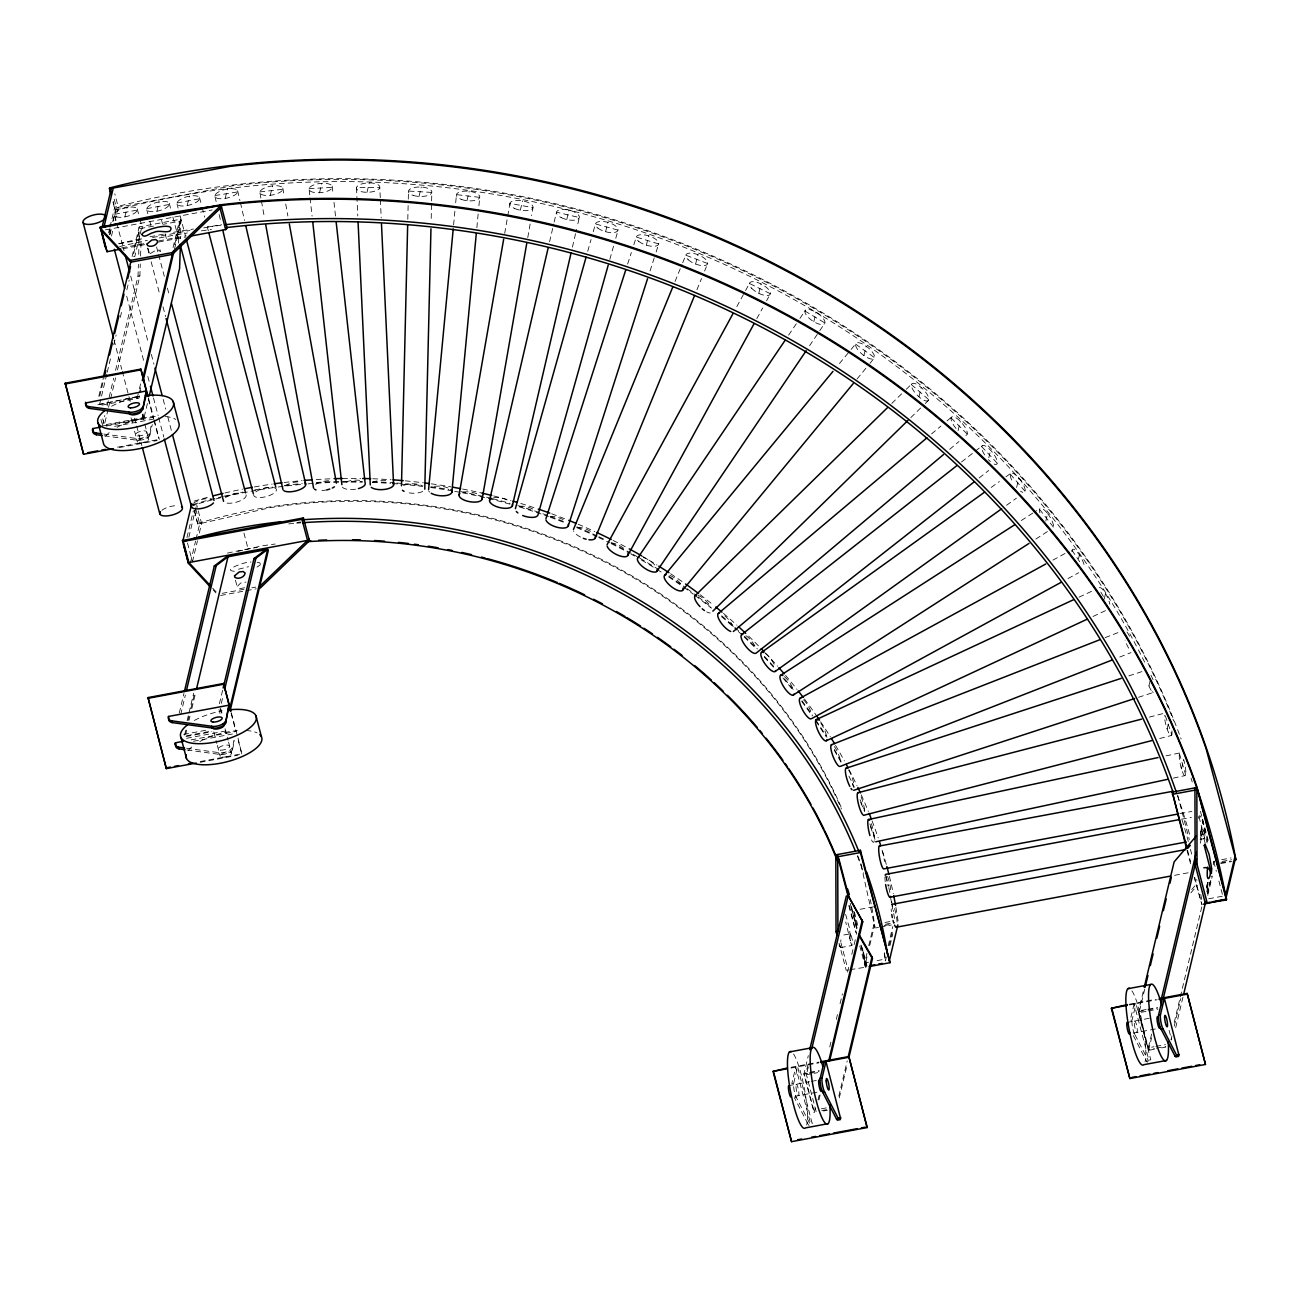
<?xml version="1.0" encoding="UTF-8"?>
<svg xmlns="http://www.w3.org/2000/svg" width="1301" height="1301" viewBox="0 0 1301 1301"><rect width="100%" height="100%" fill="white"/><g stroke="black" fill="none" stroke-linecap="round" stroke-linejoin="round"><path stroke-width="0.75" stroke-dasharray="5 3.75" d="M407.798 219.316L408.238 201.151M408.286 199.134L408.465 191.052L431.818 192.418L431.151 220.682M244.572 587.759L239.286 588.751L237.319 586.393L240.636 583.059L245.938 582.067M115.561 370.346L138.004 276.202L138.41 264.314M138.735 254.427L139.158 226.943L180.741 219.186L180.595 238.75M117.464 369.988L139.89 275.845L140.297 263.973M140.557 256.053L141.175 238.246M178.562 243.059L179.31 221.3L172.61 249.467M260.444 564.292L259.761 562.829L257.224 562.26M453.594 224.927L454.927 210.795M455.692 202.712L456.456 194.63L479.727 197.378L478.768 207.477M476.865 227.675L478.573 209.494M504.707 233.334L509.927 203.379L532.987 207.656L531.589 215.641M527.767 237.595L530.19 223.626M549.575 241.791L553.706 224.032M554.161 222.048L556.454 212.193L579.303 217.511L577.01 227.382M572.424 247.109L576.554 229.35M108.585 232.928L109.495 229.09M109.951 227.171L114.716 207.201A854.529 778.811 13.4 0 1 1176.885 727.731M109.577 234.814L110.927 229.106M112.748 221.495L115.464 210.079L113.187 201.427M110.032 234.489L111.398 228.732M113.22 221.056L116.423 207.623L113.886 198.012M111.479 236.05L113.301 228.374M115.138 220.715L118.326 207.282L114.781 193.8M124.88 216.893L127.108 207.493M98.811 396.317L103.039 378.591M132.117 256.492L139.158 226.943M99.738 396.138L103.934 378.493M106.763 374.216L99.283 405.603L138.979 398.187L140.85 390.349M107.235 372.249L110.975 356.555M113.772 344.798L116.114 334.975M120.31 317.33L121.709 311.443M126.847 289.863L129.189 280.057M139.727 235.871L134.8 256.525L132.913 256.882L139.614 228.7L155.437 225.756M140.166 233.985L141.516 228.358M102.486 425.264L104.812 415.458M107.154 405.652L113.691 378.184M108.113 409.23L104.373 424.923L102.34 417.182M108.585 407.262L115.594 377.843M156.917 211.25L159.161 201.866M137.093 398.545L138.963 390.707M139.418 388.739L140.833 382.852M138.508 396.431L96.746 404.969L138.508 396.431L138.979 398.187M139.451 392.495L141.337 384.624M174.643 244.799L180.741 219.186M174.497 249.125L181.197 220.942L163.389 224.276M187.181 205.558L189.426 196.175M142.183 417.865L143.11 413.946M102.291 426.045L143.874 418.288L148.737 397.895M104.291 435.819L136.263 440.128A7.822 2.895 -14.8 0 0 144.33 439.266A7.822 2.895 -14.8 0 0 149.696 435.51L150.965 426.435M149.696 435.51L152.298 424.549M225.219 198.419L227.447 189.019M186.954 537.573L193.345 510.724M188.856 537.232L196.63 504.609L192.824 505.308A527.377 480.654 13.4 0 1 223.398 497.112M270.283 195.296L272.527 185.897M194.499 510.187L197.785 524.173L201.59 523.474L196.63 504.609M190.548 562.195L195.573 541.086M196.028 539.167L199.687 523.831L195.215 506.837M192.45 561.837L197.476 540.744M199.313 533.068L201.59 523.474L199.671 523.75M179.262 713.078L183.929 693.466M180.676 714.688L185.36 695.076M187.149 720.64L188.547 714.753M189.019 712.785L193.686 693.173M185.75 730.219L184.157 736.903L211.884 731.731M188.092 720.364L189.035 716.428M190.905 708.557L194.662 692.799M185.767 734.008L186.71 730.089M189.035 720.282L189.979 716.363M191.849 708.508L195.589 692.815M319.558 192.711L321.802 183.327M219.414 703.727L222.699 689.985M221.316 703.369L223.187 695.515M187.051 750.026L219.007 754.336A7.822 2.895 -14.8 0 0 227.09 753.474A7.822 2.895 -14.8 0 0 232.44 749.718L233.725 740.643M232.44 749.718L234.619 740.578M367.012 192.288L369.256 182.904M238.018 738.122L241.937 754.515L237.823 738.903M419.02 196.435L421.264 187.035M466.978 200.696L469.206 191.312M520.335 210.209L522.563 200.826M566.764 219.544L568.992 210.16M605.615 231.724L607.86 222.341M646.386 245.206L648.614 235.823M695.628 264.07L697.856 254.671M758.792 293.31L761.036 283.927M813.824 321.705L816.069 312.321M863.945 355.58L866.19 346.18M918.978 396.854L921.206 387.47M796.342 1097.459L794.439 1097.816L808.214 1124.471L810.1 1124.113L796.342 1097.459A7.822 1.415 79.4 0 1 794.163 1090.482A7.822 1.415 79.4 0 1 793.708 1083.261L797.627 1066.82L812.231 1123.804M815.207 1108.029L814.068 1112.762L803.904 1074.122L808.311 1055.615M958.073 430.696L960.301 421.313M805.97 1072.983L804.083 1073.341L814.263 1111.965L816.15 1111.623L805.97 1072.983L808.311 1063.177M808.311 1066.885L806.441 1074.74L812.117 1073.683M829.745 1046.98L831.144 1041.076M836.315 1019.415L837.714 1013.495M840.072 1003.656L842.414 993.801M847.569 972.14L848.984 966.236M851.797 954.414L853.667 946.543M854.139 944.575L855.554 938.672M818.02 1100.061L819.435 1094.174M818.963 1099.849L820.362 1093.962M866.97 953.34L864.677 962.935L865.425 967.261L867.312 966.919L862.221 947.535M868.792 945.664L873.833 924.556L874.76 928.101L878.451 927.418M866.986 957.032L865.149 964.708L864.758 962.919L868.499 962.22M869.718 945.518L874.37 926.312M988.809 457.757L990.598 450.244M838.82 1096.174L847.227 1060.868M839.275 1097.93L847.227 1064.592M888.176 945.713L892.762 926.54M886.371 957.081L885.444 960.919L884.989 959.146L875.833 960.854M889.103 945.567L892.762 930.215M890.03 945.42L892.779 933.907M1016.618 487.485L1018.862 478.101M1045.809 521.067L1047.598 513.553A11.725 3.627 57.2 0 0 1039.906 512.887M1078.513 558.666L1079.407 554.909M1104.207 599.176L1105.541 593.549M1148.929 685.936L1150.718 678.423M1167.111 728.967L1169.355 719.567M1181.438 768.94L1183.666 759.54A11.725 2.244 77.9 0 1 1185.406 775.363A11.725 2.244 77.9 0 1 1180.446 765.069A11.725 2.244 77.9 0 1 1180.43 752.824M1134.114 1003.965L1130.195 1020.391L1132.081 1020.033L1136.001 1003.608L1134.114 1003.965L1148.913 1060.169L1150.8 1059.811L1136.001 1003.608M1154.28 1049.289L1148.62 1050.346L1138.44 1011.706L1143.774 989.345M1144.701 989.15L1139.091 1012.682L1146.653 1011.284M1151.613 1034.084L1148.344 1047.809L1154.003 1046.752M1148.62 1050.346L1151.613 1037.808M1200.612 831.957L1202.856 822.574M1200.303 835.437L1201.652 829.81L1203.539 829.453L1207.1 842.983M1200.319 839.08L1202.108 831.567M1200.254 843.243L1203.539 829.453M1174.266 1022.358L1179.877 998.826M1180.349 996.859L1201.848 906.634M1206.434 887.347L1207.783 881.72M1206.694 887.249L1208.06 881.541M1170.998 1039.808L1171.925 1035.889M1174.266 1026.082L1180.804 998.615M1206.905 889.103L1208.694 881.59M1206.791 891.787L1209.084 882.192M1213.199 864.921L1214.109 861.083L1214.581 862.856M1207.263 893.559L1210.011 882.045M1175.714 1027.611L1183.211 996.111M1207.604 893.689L1211.833 875.963M1207.735 895.332L1212.304 876.142M587.743 251.239L591.044 239.547M593.24 231.741L595.435 223.935L618.056 230.131L615.308 239.888M609.827 259.387L614.755 241.84M627.619 264.087L631.343 252.508M633.815 244.799L636.287 237.075L658.713 243.954L655.623 253.597M650.045 270.966L654.988 255.533M675.024 281.504L681.952 264.607M682.716 262.721L685.79 255.207L707.695 263.518L704.605 271.031M696.913 289.814L701.532 278.544M736.838 306.581L744.595 292.367M745.554 290.578L749.425 283.472L770.387 293.75L766.517 300.856M756.824 318.631L762.646 307.963M788.617 335.138L798.798 320.079M799.936 318.403L805.595 310.045M809.58 345.724L818.638 332.34M819.776 330.665L824.297 323.982A11.725 4.57 34.1 0 0 813.45 310.939A11.725 4.57 34.1 0 0 807.108 316.127A11.725 4.57 34.1 0 0 824.297 323.982M150.298 253.581L155.99 250.199L158.527 250.134L160.511 251.678L159.129 246.409M260.151 564.927L257.045 567.073M839.454 363.532L849.813 351.01M851.098 349.432L856.269 343.171M857.05 378.965L868.694 364.865M869.979 363.304L873.865 358.588A11.725 4.407 39.5 0 0 863.718 344.602A11.725 4.407 39.5 0 0 857.619 349.449A11.725 4.407 39.5 0 0 873.865 358.588M1191.716 889.575L1196.953 883.477M1190.87 892.86L1197.408 885.233M891.787 403.44L904.797 390.723M906.244 389.308L912.017 383.665M910.83 417.605L923.824 404.887M925.271 403.489L928.166 400.659A11.725 4.179 45.6 0 0 918.929 385.665A11.725 4.179 45.6 0 0 913.188 390.154A11.725 4.179 45.6 0 0 928.166 400.659M850.399 933.711L849.797 939.989L851.862 945.518L852.594 940.769L850.756 933.809L840.95 935.468M838.999 945.014L840.511 947.632L840.869 939.826M931.581 433.916L940.851 426.11M947.047 420.906L951.682 417.003M949.697 449.333L958.967 441.527M961.537 461.969L982.255 445.706M979.198 477.922L988.76 470.425M991.167 487.436L999.379 481.549M1005.933 476.833L1010.861 473.288M1006.567 505.26L1016.406 498.185M1021.285 520.514L1036.637 510.626M1035.84 539.037L1047.793 531.345M1052.916 560.113L1068.95 551.348M1068.007 578.571L1078.692 572.733M1079.066 597.143L1091.929 591.142M1093.003 616.479L1105.883 610.478M238.49 569.236L248.589 566.699M1105.118 637.653L1118.34 632.481M1119.754 657.038L1131.073 652.598M1128.861 675.886L1142.327 671.479M1138.521 697.287L1153.922 692.262M234.391 571.269C220.601 570.293 247.613 560.796 250.963 562.113M1149.385 717.111L1163.094 713.55M1159.679 738.529L1171.42 735.488M237.79 551.364L243.71 550.014M245.678 549.559L261.452 545.965A506.756 461.855 13.4 0 1 275.145 544.029M1165.972 755.881L1179.861 752.905M1173.339 778.112L1185.244 775.575M114.651 214.307L137.337 210.079A11.725 4.342 -14.8 0 0 121.302 209.185A11.725 4.342 -14.8 0 0 119.35 217.316A11.725 4.342 -14.8 0 0 137.337 210.079M146.688 208.664L169.374 204.436A11.725 4.342 -14.8 0 0 153.339 203.541A11.725 4.342 -14.8 0 0 151.404 211.673A11.725 4.342 -14.8 0 0 169.374 204.436M176.969 202.989L199.638 198.744A11.725 4.342 -14.8 0 0 183.604 197.866A11.725 4.342 -14.8 0 0 181.668 205.997A11.725 4.342 -14.8 0 0 199.638 198.744M105.43 229.87L146.948 222.129M148.932 221.755L212.193 209.965M119.041 243.807L144.639 238.994M152.526 237.514L189.946 230.488M203.72 227.886L221.446 224.569M121.741 247.824L145.159 243.45M158.82 240.913L186.124 235.806M122.847 248.735L144.59 244.686M158.429 242.1L186.108 236.928M138.004 276.202L139.89 275.845M106.357 424.549L144.069 417.507L143.045 413.653M106.324 426.045L153.144 417.312M114.586 426.354L153.599 419.068M117.562 447.154L157.356 439.738M119.367 447.56L157.161 440.519M222.146 593.354L243.921 589.288M251.841 587.808L255.809 587.076M220.617 595.484L244.377 591.044M246.361 590.67L256.264 588.833M205.672 730.3L183.88 734.366L184.335 736.122L212.063 730.951M186.596 738.285L226.195 730.902M191.019 739.895L235.904 731.52M193.442 741.277L232.456 734.008M200.338 761.524L242.132 753.734M200.159 762.305L237.969 755.263M1179.974 813.645L1191.895 811.417M1181.471 819.207L1191.391 817.353M1200.156 839.405L1204.124 838.657M860.075 909.301L875.199 906.488M884.973 922.49L890.469 921.466M1221.639 859.685L1231.055 857.928M885.396 924.263L894.6 922.539M1222.111 861.457L1231.527 859.701M884.176 925.596L891.559 924.214M1220.891 862.791L1230.307 861.034M880.289 927.076L891.364 925.011M1220.696 863.571L1231.998 861.473M1174.559 875.329L1188.463 872.727M840.511 947.632L851.862 945.518M1208.743 898.763L1223.802 895.95M848.106 969.944L846.203 970.302L839.08 943.241M791.138 1067.275L818.996 1062.088M1129.463 1004.177L1155.337 999.347M790.959 1068.072L818.817 1062.868M1129.284 1004.957L1157.126 999.753M809.759 1072.268L819.207 1070.512M1146.181 1009.527L1138.635 1010.926L1148.799 1049.565L1154.475 1048.508M1148.084 1009.169L1157.532 1007.397M803.904 1074.122L807.677 1073.406M809.564 1073.065L819.028 1071.292M1138.44 1011.706L1146.002 1010.308M1147.889 1009.95L1157.337 1008.194M814.003 1073.325L817.776 1072.626M1148.539 1010.926L1157.988 1009.153M793.708 1083.261L791.821 1083.603L795.724 1067.178L810.523 1123.381L812.426 1123.023M1127.073 1022.423L1151.645 1017.837M788.682 1085.636L809.482 1081.765M811.369 1081.407L817.044 1080.35M1133.236 1033.108L1155.922 1028.88M794.862 1096.336L817.548 1092.092M1146.588 1061.258L1148.474 1060.9L1134.716 1034.246L1132.829 1034.604L1146.588 1061.258A15.645 2.813 79.4 0 0 1147.482 1062.185M821.354 1108.81L827.029 1107.753M1155.906 1046.394L1165.354 1044.638M821.825 1110.566L827.485 1109.509M1156.361 1048.151L1165.81 1046.394M823.533 1110.989L827.306 1110.29M1161.842 1047.89L1165.631 1047.175M214.925 195.54L237.741 191.898A11.725 4.391 -13.1 0 0 221.593 190.564A11.725 4.391 -13.1 0 0 219.658 198.695A11.725 4.391 -13.1 0 0 237.741 191.898M850.057 969.684L867.312 966.919M259.891 191.93L282.919 189.263A11.725 4.488 -10.3 0 0 266.607 187.198A11.725 4.488 -10.3 0 0 264.672 195.329A11.725 4.488 -10.3 0 0 282.919 189.263M309.069 188.661L332.292 187.377A11.725 4.586 -6.3 0 0 315.834 184.27A11.725 4.586 -6.3 0 0 313.899 192.402A11.725 4.586 -6.3 0 0 332.292 187.377M103.836 434.062L135.792 438.372A7.822 2.895 -14.8 0 0 143.874 437.51A7.822 2.895 -14.8 0 0 149.225 433.753M186.596 748.27L218.552 752.58A7.822 2.895 -14.8 0 0 226.634 751.718A7.822 2.895 -14.8 0 0 231.985 747.961M804.961 311.053L824.932 322.973M855.668 344.147L874.467 357.612M911.432 384.624L928.751 399.7M951.112 417.93L967.261 434.079M981.702 446.633L997.282 463.237M212.697 588.182L216.812 592.622M213.153 589.938L215.901 592.898M1010.324 474.215L1025.155 491.371M1039.532 509.341L1053.436 527.133M1072.024 550.307L1080.367 562.715M1100.857 592.118L1104.939 599.111M1196.578 879.541L1196.969 880.387M845.617 914.327L849.634 928.703L850.35 940.818L845.731 922.035M1165.289 715.794L1171.827 734.626M1179.454 753.767L1185.634 774.713M1202.579 819.142L1208.19 840.413M1213.784 861.685L1216.337 871.361M1218.891 881.037L1222.956 896.503M1198.953 816.719L1204.498 837.795A11.725 2.114 79.4 0 1 1199.929 829.079M1201.652 829.81L1205.198 843.276M1187.569 850.252L1190.626 861.88M1194.708 877.378L1201.864 904.504L1194.172 877.524M1187.032 850.447L1190.594 863.994M1169.111 1030.311L1171.664 1039.971M851.505 906.83L857.115 928.15M850.203 903.349L856.887 928.719M850.968 907.057L857.083 930.264M861.148 945.729L866.759 967.001M849.098 905.252L856.757 934.329M859.815 945.957L865.425 967.261A506.756 461.855 13.4 0 0 862.319 947.437M848.854 905.756L855.977 932.801M840.983 942.9L847.585 968.009M199.541 197.606L201.606 205.428M202.127 207.396L204.696 217.169M207.282 226.959L208.306 230.879M177.066 204.127L178.091 208.046M180.156 215.868L185.311 235.432M169.276 203.298L170.821 209.168M172.887 216.991L179.066 240.474M161.568 220.292L162.576 224.13M165.097 233.708L166.626 239.449M243.938 533.068L247.971 548.388M146.785 209.819L147.826 213.722M149.875 221.56L150.916 225.463M156.575 246.995L158.12 252.866M158.641 254.817L164.316 276.349M167.406 288.09L169.472 295.912M148.038 248.263L149.42 253.532M235.448 580.197L237.302 587.223M137.239 208.941L139.305 216.763M139.809 218.714L142.394 228.504M147.55 248.068L149.095 253.939M151.16 261.761L159.909 295.034M162.999 306.776L165.585 316.55M112.992 202.208L114.521 207.981L232.57 185.815A854.529 778.811 13.4 0 1 1173.762 721.03M194.304 510.968L197.785 524.173L270.608 507.585A506.756 461.855 13.4 0 1 836.51 798.033M114.748 215.446L116.293 221.316M116.814 223.284L124.034 250.67M130.718 276.105L148.249 342.635M151.339 354.376L153.908 364.166M163.194 399.391L165.764 409.164M167.829 416.987L171.943 432.648M109.186 229.708L110.211 233.627M126.701 296.238L143.712 360.816M147.826 376.461L149.371 382.331M153.502 397.992L158.137 415.604M158.657 417.556L163.812 437.12M187.49 542.989L192.418 561.69M148.558 398.382L153.697 417.897M154.201 419.849L159.34 439.364M231.334 712.753L237.498 736.171M148.363 399.163L153.502 418.678M154.022 420.63L158.641 438.193M231.155 713.533L235.774 731.097M220.877 709.224L221.902 713.078M142.866 414.466L143.874 418.288M220.194 708.069L221.707 713.826M142.281 414.531L144.297 422.191M144.801 424.11L148.672 438.795M225.04 728.739L228.065 740.236M228.569 742.139L231.432 753.003M218.991 709.582L220.015 713.436M114.016 339.935L121.741 369.289M122.245 371.24L130.49 402.546M134.621 418.206L136.166 424.077M136.686 426.029L141.842 445.592M131.043 417.784L132.556 423.541M134.572 431.2L137.434 442.064M213.803 731.991L216.828 743.489M217.332 745.408L220.194 756.255M135.792 438.372L136.263 440.128M218.552 752.58L219.007 754.336M100.958 419.475L101.966 423.329M1177.665 795.187L1189.293 839.6M237.644 190.743L239.937 200.647M240.409 202.631L244.539 220.454M215.023 196.695L216.389 202.631M219.153 214.519L220.991 222.438M861.132 865.116L874.939 927.32A506.756 461.855 13.4 0 0 870.32 899.56M853.7 911.416L857.131 927.255M860.986 945.079L865.62 966.48M282.805 188.092L284.269 196.061M285.716 204.029L287.879 215.999M259.989 193.101L261.078 199.086M261.436 201.07L264.331 217.023M332.194 186.173L333.089 194.256M333.983 202.338L335.544 216.47M309.166 189.865L309.849 195.914M310.061 197.931L312.077 216.112M380.266 197.703L379.794 187.588A11.725 4.667 -2.7 0 0 363.272 183.539A11.725 4.667 -2.7 0 0 361.336 191.67A11.725 4.667 -2.7 0 0 379.794 187.588L356.474 187.604L357.791 215.933M380.364 199.72L381.209 217.934M227.431 553.104A506.756 461.855 13.4 0 1 251.288 548.388M253.272 548.046A506.756 461.855 13.4 0 1 257.273 547.379M854.383 911.952A506.756 461.855 13.4 0 1 858.27 927.662M105.657 436.16A39.095 14.457 -14.8 0 1 110.325 431.688M117.106 427.313A39.095 14.457 -14.8 0 1 158.234 416.255M165.292 416.466A39.095 14.457 -14.8 0 1 175.814 419.475M111.561 406.237A39.095 14.457 -14.8 0 1 139.386 396.675M188.417 750.368A39.095 14.457 -14.8 0 1 191.702 747.002M199.866 741.521A39.095 14.457 -14.8 0 1 237.351 730.658M246.084 730.528A39.095 14.457 -14.8 0 1 257.061 732.853M194.321 720.445A39.095 14.457 -14.8 0 1 222.146 710.883M1134.716 1034.246A7.822 1.415 79.4 0 1 1132.537 1027.27A7.822 1.415 79.4 0 1 1132.081 1020.033M1131.919 990.809A39.095 7.058 79.4 0 1 1142.815 1025.692A39.095 7.058 79.4 0 1 1145.075 1061.844M793.545 1054.021A39.095 7.058 79.4 0 1 804.425 1088.904A39.095 7.058 79.4 0 1 806.701 1125.056M809.108 1125.414A15.645 2.813 79.4 0 1 808.214 1124.471M1071.943 551.835A11.725 3.399 61.4 0 1 1076.919 551.705A11.725 3.399 61.4 0 1 1084.27 565.317M803.53 699.808A11.725 3.399 61.4 0 1 811.678 714.233M1099.296 587.727A11.725 3.171 65 0 1 1104.793 592.329A11.725 3.171 65 0 1 1109.851 604.233M820.85 723.21A11.725 3.171 65 0 1 826.639 736.22M1128.683 648.158A11.725 2.927 68.6 0 1 1125.04 640.173M1126.975 632.042A11.725 2.927 68.6 0 1 1129.61 636.368M834.348 746.563A11.725 2.927 68.6 0 1 840.69 761.833M1011.706 480.053A11.725 3.789 54.3 0 1 1013.821 473.678A11.725 3.789 54.3 0 1 1024.456 487.127A11.725 3.789 54.3 0 1 1020.472 491.144M765.557 653.606A11.725 3.789 54.3 0 1 775.282 667.039M194.142 501.096A530.515 483.517 13.4 0 1 209.445 496.803M224.943 492.965A530.515 483.517 13.4 0 1 242.539 489.16M254.346 486.948A530.515 483.517 13.4 0 1 272.137 484.102M284.073 482.525A530.515 483.517 13.4 0 1 302.108 480.622M316.208 479.549A530.515 483.517 13.4 0 1 334.373 478.687M342.456 478.492A530.515 483.517 13.4 0 1 360.621 478.459M372.785 478.768A530.515 483.517 13.4 0 1 391.048 479.695M405.245 480.833A530.515 483.517 13.4 0 1 423.41 482.801M431.298 483.826A530.515 483.517 13.4 0 1 450.878 486.867M462.619 489.03A530.515 483.517 13.4 0 1 482.053 493.144M493.632 495.925A530.515 483.517 13.4 0 1 511.033 500.592M520.79 503.471A530.515 483.517 13.4 0 1 536.305 508.415M551.689 513.797A530.515 483.517 13.4 0 1 566.878 519.603M578.132 524.222A530.515 483.517 13.4 0 1 594.801 531.589M613.08 540.403A530.515 483.517 13.4 0 1 627.44 547.9M641.556 555.787A530.515 483.517 13.4 0 1 657.086 565.089M670.649 573.774A530.515 483.517 13.4 0 1 683.952 582.848M700.149 594.703A530.515 483.517 13.4 0 1 712.737 604.542M723.486 613.421A530.515 483.517 13.4 0 1 736.984 625.244M748.612 636.124A530.515 483.517 13.4 0 1 759.882 647.28M765.378 652.956A530.515 483.517 13.4 0 1 777.575 666.226M785.528 675.382A530.515 483.517 13.4 0 1 797.041 689.432M804.425 698.995A530.515 483.517 13.4 0 1 817.288 716.851M820.638 721.811A530.515 483.517 13.4 0 1 830.38 736.87M835.535 745.392A530.515 483.517 13.4 0 1 844.398 760.939M849.049 769.672A530.515 483.517 13.4 0 1 857.001 785.625M861.229 794.797A530.515 483.517 13.4 0 1 868.369 811.499M872.06 820.882A530.515 483.517 13.4 0 1 878.191 837.893M882.468 851.212A530.515 483.517 13.4 0 1 886.355 864.612M889.364 876.191A530.515 483.517 13.4 0 1 893.299 893.673M895.901 907.334A530.515 483.517 13.4 0 1 898.34 922.946M956.007 428.452A11.725 4.001 49.9 0 1 952.332 416.71A11.725 4.001 49.9 0 1 964.724 426.793A11.725 4.001 49.9 0 1 964.106 435.038M724.836 615.845A11.725 4.001 49.9 0 1 733.39 627.098M710.265 612.95A11.725 4.179 45.6 0 1 706.687 611.909M697.986 595.419A11.725 4.179 45.6 0 1 711.371 608.266M669.869 575.367A11.725 4.407 39.5 0 1 681.041 584.23M643.345 557.511A11.725 4.57 34.1 0 1 655.216 565.447M1171.908 730.886A11.725 2.423 75.5 0 1 1168.574 732.561A11.725 2.423 75.5 0 1 1164.476 715.485M861.083 796.781A11.725 2.423 75.5 0 1 864.612 810.604M1153.223 692.376A11.725 2.7 71.9 0 1 1152.312 691.742M1151.239 690.376A11.725 2.7 71.9 0 1 1147.856 683.155M848.626 770.143A11.725 2.7 71.9 0 1 854.107 785.723M871.328 823.647A11.725 2.244 77.9 0 1 874.321 839.795A11.725 2.244 77.9 0 1 870.776 838.137M882.062 850.187A11.725 2.114 79.4 0 1 884.452 861.571M1202.091 820.004A11.725 2.114 79.4 0 1 1204.498 837.795M1198.758 818.296A11.725 2.114 79.4 0 1 1201.311 817.922M885.217 881.655A11.725 2.114 79.4 0 1 884.989 876.825M887.542 876.451A11.725 2.114 79.4 0 1 890.925 892.567M1047.598 513.553A11.725 3.627 57.2 0 1 1051.94 528.287M784.487 676.666A11.725 3.627 57.2 0 1 793.577 690.538M984.629 454.846A11.725 3.903 51.9 0 1 983.751 445.446A11.725 3.903 51.9 0 1 995.346 456.667A11.725 3.903 51.9 0 1 994.208 464.115M990.419 461.611A11.725 3.903 51.9 0 1 988.37 459.627M745.945 635.669A11.725 3.903 51.9 0 1 756.174 648.727M891.396 911.659A11.725 2.114 79.4 0 1 891.185 909.009M894.519 908.521A11.725 2.114 79.4 0 1 897.121 922.572M463.27 492.136A11.725 4.814 9.9 0 1 479.581 495.161M284.984 486.021A11.725 4.391 -13.1 0 1 300.986 481.809M519.473 506.284A11.725 4.83 15.7 0 1 535.475 510.659M118.7 243.759A854.529 778.811 13.4 0 1 140.118 238.864M149.924 236.798A854.529 778.811 13.4 0 1 163.698 234.099M173.57 232.31A854.529 778.811 13.4 0 1 193.394 229.041M207.314 227.024A854.529 778.811 13.4 0 1 221.251 225.219M1177.633 795.968A854.529 778.811 13.4 0 1 1190.269 836.754M193.003 504.528A527.377 480.654 13.4 0 1 221.642 496.771M223.577 496.315A527.377 480.654 13.4 0 1 243.027 492.071M254.768 489.859A527.377 480.654 13.4 0 1 272.462 487.029M284.334 485.452A527.377 480.654 13.4 0 1 302.271 483.549M316.306 482.476A527.377 480.654 13.4 0 1 362.491 481.419M372.574 481.679A527.377 480.654 13.4 0 1 394.788 482.899M396.805 483.045A527.377 480.654 13.4 0 1 422.923 485.68M430.924 486.72A527.377 480.654 13.4 0 1 448.91 489.485M460.879 491.664A527.377 480.654 13.4 0 1 490.575 498.169M492.542 498.657A527.377 480.654 13.4 0 1 510.106 503.357M517.863 505.634A527.377 480.654 13.4 0 1 541.005 513.098M542.907 513.765A527.377 480.654 13.4 0 1 548.632 515.798M550.551 516.497A527.377 480.654 13.4 0 1 565.659 522.27M576.847 526.856A527.377 480.654 13.4 0 1 597.094 535.882M598.915 536.744A527.377 480.654 13.4 0 1 604.38 539.362M611.6 542.94A527.377 480.654 13.4 0 1 631.196 553.299M632.953 554.275A527.377 480.654 13.4 0 1 638.189 557.251M639.929 558.243A527.377 480.654 13.4 0 1 658.778 569.627M668.877 576.148A527.377 480.654 13.4 0 1 685.367 587.483M686.993 588.654A527.377 480.654 13.4 0 1 696.637 595.76M698.23 596.964A527.377 480.654 13.4 0 1 710.753 606.754M721.713 615.828A527.377 480.654 13.4 0 1 742.92 634.823M744.4 636.222A527.377 480.654 13.4 0 1 757.377 649.004M764.37 656.273A527.377 480.654 13.4 0 1 775.233 668.129M784.438 678.764A527.377 480.654 13.4 0 1 794.586 691.221M801.92 700.719A527.377 480.654 13.4 0 1 812.458 715.241M815.873 720.185A527.377 480.654 13.4 0 1 826.997 737.228M834.364 749.425A527.377 480.654 13.4 0 1 842.332 763.557M848.886 776.095A527.377 480.654 13.4 0 1 851.586 781.494M852.464 783.3A527.377 480.654 13.4 0 1 854.188 786.926M860.042 799.708A527.377 480.654 13.4 0 1 864.742 810.799M869.881 823.858A527.377 480.654 13.4 0 1 875.248 838.917M886.03 875.719A527.377 480.654 13.4 0 1 888.372 885.639M888.811 887.624A527.377 480.654 13.4 0 1 890.095 893.592M891.673 901.577A527.377 480.654 13.4 0 1 893.429 911.546M893.754 913.546A527.377 480.654 13.4 0 1 894.681 919.531M288.757 523.88A527.377 480.654 13.4 0 1 294.758 523.327M296.758 523.165A527.377 480.654 13.4 0 1 300.759 522.856M857.473 856.334A527.377 480.654 13.4 0 1 863.783 873.215M884.241 953.503A527.377 480.654 13.4 0 1 885.444 961.488M296.953 522.384A527.377 480.654 13.4 0 1 300.954 522.059M857.668 855.538A527.377 480.654 13.4 0 1 861.945 866.775M884.42 952.706A527.377 480.654 13.4 0 1 885.639 960.691M225.333 496.64A527.377 480.654 13.4 0 1 276.219 487.257M278.203 486.997A527.377 480.654 13.4 0 1 306.093 484.005M308.093 483.842A527.377 480.654 13.4 0 1 314.11 483.403M316.11 483.273A527.377 480.654 13.4 0 1 362.312 482.199M372.395 482.46A527.377 480.654 13.4 0 1 390.56 483.403M392.577 483.533A527.377 480.654 13.4 0 1 422.744 486.46M452.715 490.981A527.377 480.654 13.4 0 0 430.745 487.501A11.725 4.781 5.4 0 1 449.235 488.574M454.716 491.339A527.377 480.654 13.4 0 1 460.7 492.445M462.684 492.835A527.377 480.654 13.4 0 1 509.911 504.154M519.619 507A527.377 480.654 13.4 0 1 548.453 516.595M550.356 517.278A527.377 480.654 13.4 0 1 565.463 523.051M576.652 527.637A527.377 480.654 13.4 0 1 596.899 536.663M598.72 537.524A527.377 480.654 13.4 0 1 609.616 542.826M611.421 543.737A527.377 480.654 13.4 0 1 629.245 553.12M631.018 554.096A527.377 480.654 13.4 0 1 634.514 556.047M641.474 560.032A527.377 480.654 13.4 0 1 655.2 568.293M656.891 569.35A527.377 480.654 13.4 0 1 661.965 572.57M668.681 576.945A527.377 480.654 13.4 0 1 681.919 585.97M683.562 587.125A527.377 480.654 13.4 0 1 693.254 594.15M694.864 595.354A527.377 480.654 13.4 0 1 710.557 607.534M721.535 616.609A527.377 480.654 13.4 0 1 736.789 630.074M738.285 631.457A527.377 480.654 13.4 0 1 742.741 635.62M744.205 637.018A527.377 480.654 13.4 0 1 755.783 648.353M764.191 657.07A527.377 480.654 13.4 0 1 775.054 668.909M782.958 678.016A527.377 480.654 13.4 0 1 793.155 690.441M801.741 701.515A527.377 480.654 13.4 0 1 812.263 716.022M815.678 720.965A527.377 480.654 13.4 0 1 825.728 736.301M834.185 750.205A527.377 480.654 13.4 0 1 841.178 762.565M852.269 784.08A527.377 480.654 13.4 0 1 854.009 787.707M860.66 802.343A527.377 480.654 13.4 0 1 864.563 811.58M870.385 826.525A527.377 480.654 13.4 0 1 875.053 839.698M885.835 876.516A527.377 480.654 13.4 0 1 888.193 886.42M890.713 898.373A527.377 480.654 13.4 0 1 891.478 902.357M891.852 904.358A527.377 480.654 13.4 0 1 893.234 912.343M197.98 523.392A506.756 461.855 13.4 0 1 841.601 808.149M119.643 246.588A851.374 775.949 13.4 0 1 147.306 240.376M159.259 237.969A851.374 775.949 13.4 0 1 187.311 232.993M201.395 230.846A851.374 775.949 13.4 0 1 211.478 229.448M1182.137 820.053A851.374 775.949 13.4 0 1 1188.317 841.471M1190.415 849.293A851.374 775.949 13.4 0 1 1191.927 855.164M1200.758 894.519A851.374 775.949 13.4 0 1 1201.896 900.422M115.464 210.079A851.374 775.949 13.4 0 1 1137.497 648.126M1138.408 649.882A851.374 775.949 13.4 0 1 1145.693 664.274M1150.946 675.17A851.374 775.949 13.4 0 1 1153.532 680.651M1191.049 778.161A851.374 775.949 13.4 0 1 1192.236 782.047M1200.449 811.304A851.374 775.949 13.4 0 1 1207.865 842.739M1177.6 729.601A854.529 778.811 13.4 0 1 1181.129 739.001M837.356 799.839A506.756 461.855 13.4 0 1 841.422 808.946M372.395 482.622A11.725 4.667 -2.7 0 1 388.739 480.898M246.052 494.852A11.725 4.342 -14.8 0 1 238.116 501.633A11.725 4.342 -14.8 0 1 224.422 502.284M225.545 497.584A11.725 4.342 -14.8 0 1 241.449 492.981M549.981 516.513A11.725 4.814 17.8 0 1 565.821 521.376M326.893 489.843A11.725 4.488 -10.3 0 1 318.273 490.379M315.574 484.46A11.725 4.488 -10.3 0 1 331.722 480.915M580.49 537.053A11.725 4.781 22.3 0 1 573.546 530.808M577.465 527.344A11.725 4.781 22.3 0 1 592.931 533.215M493.713 497.73A11.725 4.83 13.1 0 1 509.862 501.503M355.531 489.209A11.725 4.586 -6.3 0 1 342.098 486.688M346.18 481.988A11.725 4.586 -6.3 0 1 360.377 480.459M610.933 542.875A11.725 4.684 28.6 0 1 625.748 550.128M193.507 503.227A11.725 4.342 -14.8 0 1 211.575 498.934M161.844 510.301A11.725 4.342 -14.8 0 1 177.749 505.699M273.893 487.599A11.725 4.342 -14.8 0 1 268.38 495.941A11.725 4.342 -14.8 0 1 253.744 494.526M255.825 491.908A11.725 4.342 -14.8 0 1 271.714 487.29M422.646 491.436A11.725 4.732 1.4 0 1 406.286 492.233M403.554 485.566A11.725 4.732 1.4 0 1 422.142 485.663M429.59 492.087A11.725 4.781 5.4 0 1 428.696 490.819M137.89 435.965A5.871 2.163 -14.8 0 0 146.883 432.339A5.871 2.163 -14.8 0 0 138.849 431.899A5.871 2.163 -14.8 0 0 137.89 435.965M139.744 442.99A5.871 2.163 -14.8 0 0 148.721 439.364A5.871 2.163 -14.8 0 0 140.703 438.925A5.871 2.163 -14.8 0 0 139.744 442.99M220.633 750.173A5.871 2.163 -14.8 0 0 229.626 746.546A5.871 2.163 -14.8 0 0 221.609 746.107A5.871 2.163 -14.8 0 0 220.633 750.173M222.487 757.198A5.871 2.163 -14.8 0 0 231.48 753.572A5.871 2.163 -14.8 0 0 223.463 753.133A5.871 2.163 -14.8 0 0 222.487 757.198M1134.342 1023.318A5.871 1.057 79.4 0 0 1136.749 1032.457A5.871 1.057 79.4 0 0 1136.391 1024.359A5.871 1.057 79.4 0 0 1134.342 1023.318M795.968 1086.546A5.871 1.057 79.4 0 0 798.375 1095.67A5.871 1.057 79.4 0 0 798.001 1087.587A5.871 1.057 79.4 0 0 795.968 1086.546M514.708 208.518A11.725 4.814 9.9 0 0 532.987 207.656A11.725 4.814 9.9 0 0 516.66 200.387A11.725 4.814 9.9 0 0 514.708 208.518M597.956 228.163A11.725 4.83 15.7 0 0 617.373 231.236A11.725 4.83 15.7 0 0 604.9 221.707A11.725 4.83 15.7 0 0 597.956 228.163M638.791 241.401A11.725 4.814 17.8 0 0 658.046 245.043A11.725 4.814 17.8 0 0 645.686 235.091A11.725 4.814 17.8 0 0 638.791 241.401M688.213 259.745A11.725 4.781 22.3 0 0 707.028 264.591A11.725 4.781 22.3 0 0 694.994 253.76A11.725 4.781 22.3 0 0 688.213 259.745M561.203 217.592A11.725 4.83 13.1 0 0 579.303 217.511A11.725 4.83 13.1 0 0 563.138 209.461A11.725 4.83 13.1 0 0 561.203 217.592M751.702 288.302A11.725 4.684 28.6 0 0 769.737 294.79A11.725 4.684 28.6 0 0 758.272 282.756A11.725 4.684 28.6 0 0 751.702 288.302M413.344 195.459A11.725 4.732 1.4 0 0 431.818 192.418A11.725 4.732 1.4 0 0 415.279 187.328A11.725 4.732 1.4 0 0 413.344 195.459M461.302 199.378A11.725 4.781 5.4 0 0 479.727 197.378A11.725 4.781 5.4 0 0 463.237 191.247A11.725 4.781 5.4 0 0 461.302 199.378"/><path stroke-width="1.5" d="M401.472 485.793L407.652 225.366M424.776 489.192L430.956 228.765M180.4 244.686L179.587 268.445L149.208 395.927M428.582 489.55L453.22 228.976M451.854 492.298L476.28 233.741M459.107 494.835L503.65 239.319M482.167 499.096L526.71 243.58M489.566 500.283L548.209 247.71M512.415 505.601L571.058 253.028M120.863 249.109L107.024 251.695L100.307 227.106L221.089 204.729A876.614 798.944 13.4 0 1 1196.936 786.959L1226.615 899.137L1203.181 904.244M109.447 188.743L109.642 187.946A876.614 798.944 13.4 0 1 1235.95 859.977L1206.076 748.595A876.614 798.944 13.4 0 0 230.244 166.349L109.447 188.743L110.975 194.516M102.21 226.748L111.349 188.385M113.398 448.682L83.557 454.244L65.229 383.21L140.85 369.11L148.038 396.431M104.113 226.407L113.268 188.027M105.186 247.157L100.307 227.106M85.541 403.034L146.2 390.967L142.752 409.164A7.822 2.895 -14.8 0 1 137.402 412.921A7.822 2.895 -14.8 0 1 129.319 413.783L89.379 408.384A15.645 5.789 -14.8 0 1 85.996 404.79L85.541 403.034A15.645 5.789 -14.8 0 0 88.907 406.628L89.379 408.384M85.996 404.79L85.72 402.253M83.557 454.244L65.229 383.21M103.495 376.623L131.19 260.428M104.405 376.526L105.804 370.639M109.544 354.945L112.341 343.188M114.683 333.381L118.895 315.72M121.221 305.914L124.034 294.14M127.774 278.447L130.572 266.689M102.307 435.542L96.307 434.729A15.645 5.789 -14.8 0 1 92.94 431.135L92.664 428.598L100.47 427.135M147.338 395.26L140.85 369.11M142.264 380.673L172.773 252.67M143.191 380.543L174.025 251.077M142.752 409.164L146.671 392.723M191.8 503.552L182.725 541.606A530.532 483.533 13.4 0 1 188.434 539.931M183.49 544.485L188.45 563.349L210.404 586.979M196.175 763.053L166.333 768.615L148.021 697.58L223.626 683.48L230.83 710.801M168.48 716.461L168.284 717.241A15.645 5.789 -14.8 0 0 171.667 720.835L172.122 722.592L212.079 727.991A7.822 2.895 -14.8 0 0 220.145 727.129A7.822 2.895 -14.8 0 0 225.512 723.372L228.96 705.175L168.48 716.461L168.935 718.217M184.4 691.514L214.307 565.968L226.098 557.121L267.681 549.364L268.152 551.12L230.147 710.639M166.333 768.615L148.021 697.58M186.287 691.156L216.194 565.626L228 556.763L196.516 688.896M185.051 749.75L179.066 748.937A15.645 5.789 -14.8 0 1 175.684 745.343L175.407 742.806L183.213 741.342M175.684 745.343L175.407 742.806M230.635 711.582L223.626 683.48M223.154 688.034L254.004 558.568L265.794 549.721M224.585 689.644L255.89 558.21L267.681 549.364L229.675 708.964M225.512 723.372L228.96 705.175M820.98 1061.714L848.837 1056.526L867.149 1127.56L791.545 1141.66L773.054 1071.406L787.17 1068.023M809.71 1049.696L846.317 896.096L848.203 895.738L862.742 921.791L829.566 1061.047M812.052 1047.484L848.203 895.738L862.742 921.791M791.545 1141.66L773.753 1072.577M838.186 1120.015A15.645 2.813 79.4 0 1 836.559 1119.185L822.801 1092.531A7.822 1.415 79.4 0 1 820.622 1085.554A7.822 1.415 79.4 0 1 820.167 1078.318L824.086 1061.892M838.446 1118.827L824.688 1092.173A7.822 1.415 79.4 0 1 822.508 1085.197A7.822 1.415 79.4 0 1 822.053 1077.96L825.972 1061.535L840.592 1118.518A15.645 2.813 79.4 0 1 838.446 1118.827L836.559 1119.185M828.639 1061.258L862.287 920.035M848.171 1056.949L871.995 956.918L858.92 934.346M867.149 1127.56L848.837 1056.526M849.098 1056.737L872.451 958.674L871.995 956.918M889.282 961L897.885 924.848M1159.305 998.615L1187.162 993.411L1205.474 1064.446L1129.87 1078.545L1111.363 1008.291L1127.479 1004.551M1144.229 987.394L1174.136 861.864L1196.4 835.909M1145.173 987.183L1147.97 975.425M1150.312 965.618L1153.109 953.844M1156.849 938.151L1159.646 926.377M1163.387 910.684L1166.2 898.926M1169.924 883.233L1171.339 877.346M1129.87 1078.545L1112.079 1009.462M1161.289 999.201L1196.27 852.35M1158.557 1015.105L1162.46 998.664L1164.346 998.322L1178.966 1055.306A15.645 2.813 79.4 0 1 1176.836 1055.615L1174.933 1055.973L1161.175 1029.302A7.822 1.415 79.4 0 1 1158.996 1022.326A7.822 1.415 79.4 0 1 1158.557 1015.105L1160.443 1014.747L1164.346 998.322M1163.192 998.826L1196.497 859.002M1183.682 994.127L1205.734 901.577M1205.474 1064.446L1187.162 993.411M1225.688 895.592L1234.828 857.229M1226.16 897.365L1235.3 859.002M515.375 508.691L586.1 257.094M608.185 265.241L537.996 514.887A11.725 4.83 15.7 0 1 522.677 515.521M545.9 518.823L625.765 269.876M568.326 525.702L647.573 278.69M573.465 529.442L672.715 287.147M595.354 537.752L694.604 295.457M607.063 544.68L732.967 313.687M628.025 554.958L753.93 323.965M638.027 557.592L785.219 340.146M656.729 571.513L806.181 350.733M664.811 575.091L832.982 371.37M682.407 590.508L853.163 383.665M1187.699 848.35L1190.317 845.292M695.254 595.582L887.461 407.685M712.834 611.161L907.935 420.434M221.089 205.33L100.128 227.903L130.311 260.411L171.895 252.654L221.089 205.33L227.106 228.163L225.658 229.561L190.06 236.197M100.584 229.659L130.767 262.168L172.35 254.411L221.56 207.087M303.409 517.944L182.449 540.517L183.327 541.46L301.962 519.343L303.409 517.944L309.427 540.777L260.233 588.085L259.761 586.328L308.955 539.021M1207.621 867.068C1204.872 893.836 1217.443 865.067 1203.832 867.783M718.331 613.454L926.946 437.819M733.357 631.473L943.518 454.537M741.635 634.644L956.755 465.725M974.416 481.679L756.109 653.118A11.725 3.903 51.9 0 1 744.855 645.052A11.725 3.903 51.9 0 1 742.676 634.351M761.427 652.468L984.597 492.152M775.185 671.462L1001.64 508.789M780.567 675.365L1014.455 524.905M793.415 694.978L1029.01 543.428M799.936 698.312L1045.793 564M811.45 718.721L1060.884 582.458M816.085 719.713L1073.536 599.712M826.363 740.757L1087.49 619.048M831.355 744.79L1099.459 639.864M840.332 766.387L1112.209 659.981M845.943 768.273L1121.153 678.39M853.684 790.309L1134.667 698.539M857.749 792.781L1141.562 719.144M1151.84 740.562L864.124 815.207A11.725 2.423 75.5 0 1 863.49 815.304M868.352 819.549L1158.036 757.572M875.736 841.796L1167.387 779.397M65.05 383.99L140.654 369.891M87.72 452.732L97.656 450.862M101.641 450.13L105.625 449.382M214.307 565.968L216.194 565.626M254.004 558.568L255.89 558.21M147.842 698.361L223.447 684.261M166.528 767.834L170.496 767.086M174.48 766.354L178.465 765.606M188.401 763.752L192.385 763.004M879.297 846.057L1173.209 791.219M869.117 966.578L889.998 962.691L860.4 850.285L835.827 854.871L836.039 931.662L837.047 935.517M1186.528 848.512L1172.266 792.114L1196.839 787.528L1226.436 899.934L1205.328 903.301L1195.147 864.661L1194.936 787.869M860.4 850.285L860.4 852.545L837.73 856.774L848.415 897.381M1172.266 794.358L1194.952 790.13M1177.99 814.019L884.078 868.84A11.725 2.114 79.4 0 1 879.606 857.749A11.725 2.114 79.4 0 1 879.85 845.975M1179.487 819.581L885.574 874.402A11.725 2.114 79.4 0 0 885.184 875.248M890.356 897.186L1186.252 841.991M891.754 904.39L1185.666 849.569M836.039 931.662L837.925 931.305L837.714 854.513M1195.147 864.661L1197.034 864.319L1196.839 787.528M896.535 927.19L1170.591 876.061M871.15 965.44L874.841 964.757M878.533 964.074L882.224 963.374M1205.328 903.301L1209.67 902.309M1213.443 901.593L1224.729 899.495M789.479 1051.94L812.166 1047.712M1127.853 988.727L1150.539 984.499M773.054 1071.406L786.975 1068.804M820.801 1062.494L848.659 1057.306M1111.363 1008.291L1127.284 1005.331M1159.126 999.396L1186.984 994.192M820.167 1078.318L822.053 1077.96M822.801 1092.531L824.688 1092.173M1161.175 1029.302L1163.078 1028.961L1176.836 1055.615M838.885 1118.096L840.771 1117.738M1177.259 1054.867L1179.161 1054.526M828.103 1123.674L805.417 1127.902A39.095 7.058 79.4 0 1 790.455 1090.937A39.095 7.058 79.4 0 1 791.301 1051.68M1166.477 1060.461L1143.79 1064.69A39.095 7.058 79.4 0 1 1128.845 1027.725A39.095 7.058 79.4 0 1 1129.675 988.467M797.708 1139.757L801.676 1139.025M811.629 1137.172L815.613 1136.423M819.597 1135.675L829.534 1133.822M833.518 1133.09L857.392 1128.634M861.376 1127.886L865.344 1127.138M1132.049 1077.391L1136.033 1076.659M1140.001 1075.911L1149.954 1074.057M1153.938 1073.309L1157.906 1072.577M1167.859 1070.723L1177.812 1068.853M1181.796 1068.121L1191.732 1066.267M1195.717 1065.519L1199.701 1064.771M889.998 962.691L860.4 852.545M88.907 406.628L128.864 412.027A7.822 2.895 -14.8 0 0 136.93 411.165A7.822 2.895 -14.8 0 0 142.297 407.408M92.469 429.379A15.645 5.789 -14.8 0 0 95.851 432.973L101.836 433.786M171.667 720.835L211.608 726.234A7.822 2.895 -14.8 0 0 219.69 725.373A7.822 2.895 -14.8 0 0 225.04 721.616M175.228 743.587A15.645 5.789 -14.8 0 0 178.595 747.181L184.596 747.994M187.994 561.593L209.949 585.222M859.376 936.102L872.451 958.674M1197.034 864.319L1207.214 902.959M1172.266 792.114L1187.065 848.317M838.738 858.384L848.951 897.153M220.113 208.485L225.658 229.561M301.962 519.343L307.524 540.419L188.889 562.536L183.327 541.46M208.827 232.83L275.812 487.208M186.336 239.351L253.321 493.713M180.107 244.393L245.547 492.884M171.895 252.654L172.35 254.411M171.521 303.735L223.561 501.357M166.089 318.517L214.014 500.478M173.131 401.456L178.692 422.532A39.095 14.457 -14.8 0 1 147.387 446.698A39.095 14.457 -14.8 0 1 103.722 444.259L98.177 423.183M255.89 715.664L261.436 736.74M130.311 260.411L130.767 262.168M109.642 187.946L111.154 193.719M125.059 254.589L129.693 272.202M154.949 368.069L162.153 395.471M172.464 434.599L191.523 507M114.342 249.272L124.652 288.415M150.412 386.251L152.981 396.024M164.316 439.071L182.351 507.569M101.478 230.619L107.024 251.695M182.449 540.517L188.45 563.349M83.085 222.536L113.496 337.984M142.346 447.544L159.86 514.074M128.864 412.027L129.319 413.783M211.608 726.234L212.079 727.991M180.937 737.391L186.482 758.467M95.851 432.973L96.307 434.729M178.595 747.181L179.066 748.937M92.664 428.598L93.119 430.355M245.922 226.39L305.637 483.809M222.829 230.358L283 489.761M289.326 223.967L336.406 483.143M265.778 225.008L313.574 488.151M336.211 222.52L365.109 483.013A11.725 4.586 -6.3 0 1 358.442 488.591M312.76 222.162L341.87 484.671M381.486 224L393.601 484.948M358.068 221.999L370.281 484.964M100.128 227.903A876.614 798.944 13.4 0 1 1226.436 899.934M145.257 395.764A39.095 14.457 -14.8 0 1 170.968 409.864A39.095 14.457 -14.8 0 1 117.448 429.493A39.095 14.457 -14.8 0 1 104.779 410.612M141.272 410.693A5.871 2.163 -14.8 0 1 135.841 414.515A5.871 2.163 -14.8 0 1 129.986 413.376M172.122 722.592A15.645 5.789 -14.8 0 1 168.756 718.998M228.017 709.972A39.095 14.457 -14.8 0 1 253.711 724.072A39.095 14.457 -14.8 0 1 200.208 743.7A39.095 14.457 -14.8 0 1 187.539 724.82M259.793 734.593A39.095 14.457 -14.8 0 1 228.504 761.361A39.095 14.457 -14.8 0 1 186.157 754.661M222.813 724.12A5.871 2.163 -14.8 0 1 220.763 728.04A5.871 2.163 -14.8 0 1 212.795 728.153M1168.184 1041.711A39.095 7.058 79.4 0 1 1159.045 1051.501A39.095 7.058 79.4 0 1 1148.637 992.175A39.095 7.058 79.4 0 1 1161.744 1005.023M1159.988 1026.961A5.871 1.057 79.4 0 1 1158.459 1026.489A5.871 1.057 79.4 0 1 1157.012 1018.699A5.871 1.057 79.4 0 1 1158.297 1017.821M1129.756 1032.604A5.871 1.057 79.4 0 1 1128.211 1032.132A5.871 1.057 79.4 0 1 1126.78 1024.342A5.871 1.057 79.4 0 1 1128.065 1023.448M1163.078 1028.961A7.822 1.415 79.4 0 1 1160.899 1021.984A7.822 1.415 79.4 0 1 1160.443 1014.747M1177.08 1055.648A15.645 2.813 79.4 0 1 1174.933 1055.973M829.81 1104.923A39.095 7.058 79.4 0 1 820.833 1115.152A39.095 7.058 79.4 0 1 810.214 1056.249A39.095 7.058 79.4 0 1 822.866 1066.462M821.614 1090.173A5.871 1.057 79.4 0 1 819.223 1086.595A5.871 1.057 79.4 0 1 819.549 1080.318M791.366 1095.816A5.871 1.057 79.4 0 1 789.154 1092.97A5.871 1.057 79.4 0 1 788.959 1085.603M810.556 718.933A11.725 3.399 61.4 0 1 801.595 707.939A11.725 3.399 61.4 0 1 800.831 698.117M826.834 739.862A11.725 3.171 65 0 1 818.036 730.886A11.725 3.171 65 0 1 818.036 720.104M839.568 766.517A11.725 2.927 68.6 0 1 832.412 754.694A11.725 2.927 68.6 0 1 832.12 744.644M213.299 495.811A530.515 483.517 13.4 0 1 222.991 493.421M244.507 488.769A530.515 483.517 13.4 0 1 252.378 487.29M274.121 483.826A530.515 483.517 13.4 0 1 282.073 482.769M304.125 480.443A530.515 483.517 13.4 0 1 312.175 479.825M334.373 478.687A530.515 483.517 13.4 0 1 342.456 478.492M362.654 478.492A530.515 483.517 13.4 0 1 370.752 478.687M393.081 479.841A530.515 483.517 13.4 0 1 403.212 480.654M425.411 483.045A530.515 483.517 13.4 0 1 429.33 483.565M452.846 487.208A530.515 483.517 13.4 0 1 460.668 488.656M482.053 493.144A530.515 483.517 13.4 0 1 491.713 495.453M512.984 501.161A530.515 483.517 13.4 0 1 516.887 502.3M538.24 509.065A530.515 483.517 13.4 0 1 549.77 513.098M568.765 520.351A530.515 483.517 13.4 0 1 576.262 523.441M596.639 532.434A530.515 483.517 13.4 0 1 611.259 539.492M629.229 548.859A530.515 483.517 13.4 0 1 641.556 555.787M658.794 566.146A530.515 483.517 13.4 0 1 668.958 572.668M685.594 584.019A530.515 483.517 13.4 0 1 698.556 593.484M715.826 607.047A530.515 483.517 13.4 0 1 721.974 612.137M738.448 626.594A530.515 483.517 13.4 0 1 745.733 633.376M761.264 648.695A530.515 483.517 13.4 0 1 764.012 651.541M778.909 667.738A530.515 483.517 13.4 0 1 784.21 673.837M798.294 691.026A530.515 483.517 13.4 0 1 803.205 697.385M817.288 716.851A530.515 483.517 13.4 0 1 819.532 720.152M831.42 738.578A530.515 483.517 13.4 0 1 834.526 743.684M846.284 764.419A530.515 483.517 13.4 0 1 848.138 767.915M857.863 787.463A530.515 483.517 13.4 0 1 860.4 792.96M869.133 813.369A530.515 483.517 13.4 0 1 871.345 818.996M879.46 841.698A530.515 483.517 13.4 0 1 880.679 845.487M886.875 866.531A530.515 483.517 13.4 0 1 888.876 874.256M893.706 895.625A530.515 483.517 13.4 0 1 895.56 905.382M775.721 670.535A11.725 3.789 54.3 0 1 764.435 663.022A11.725 3.789 54.3 0 1 763.85 652.582M730.755 631.489A11.725 4.001 49.9 0 1 720.038 621.276A11.725 4.001 49.9 0 1 719.404 613.129M704.475 610.559A11.725 4.179 45.6 0 1 702.198 608.77M700.003 606.656A11.725 4.179 45.6 0 1 696.377 595.191M682.976 588.085A11.725 4.407 39.5 0 1 671.267 586.572A11.725 4.407 39.5 0 1 666.014 574.619M657.298 569.09A11.725 4.57 34.1 0 1 644.954 568.423A11.725 4.57 34.1 0 1 639.295 557.056M862.693 814.637A11.725 2.423 75.5 0 1 857.863 801.416A11.725 2.423 75.5 0 1 858.384 792.683M852.074 789.772A11.725 2.7 71.9 0 1 851 788.422M849.846 786.438A11.725 2.7 71.9 0 1 845.715 774.095A11.725 2.7 71.9 0 1 846.642 768.143M869.93 835.584A11.725 2.244 77.9 0 1 867.767 823.013A11.725 2.244 77.9 0 1 869.653 820.15M890.746 896.324A11.725 2.114 79.4 0 1 885.607 884.582M793.935 694.067A11.725 3.627 57.2 0 1 783.3 686.115A11.725 3.627 57.2 0 1 782.86 675.561M896.926 926.328A11.725 2.114 79.4 0 1 894.568 925.125M893.787 923.043A11.725 2.114 79.4 0 1 893.039 920.49M892.356 917.595A11.725 2.114 79.4 0 1 891.787 914.587M482.069 497.811A11.725 4.814 9.9 0 1 469.515 501.666A11.725 4.814 9.9 0 1 459.79 493.697M304.759 482.866A11.725 4.391 -13.1 0 1 299.051 489.94A11.725 4.391 -13.1 0 1 283.878 490.705M517.896 512.919A11.725 4.83 15.7 0 1 516.318 511.456M192.255 538.842A530.532 483.533 13.4 0 1 280.561 521.782M302.661 519.766A530.532 483.533 13.4 0 1 858.855 851.456M866.71 872.158A530.532 483.533 13.4 0 1 887.672 955.097M306.597 541.72A506.756 461.855 13.4 0 1 837.454 860.969M847.569 888.941A506.756 461.855 13.4 0 1 849.358 894.568M302.775 522.709A527.377 480.654 13.4 0 1 855.229 850.756M225.236 224.748A854.529 778.811 13.4 0 1 1176.315 792.146M306.792 540.94A506.756 461.855 13.4 0 1 310.76 540.679M318.712 540.257A506.756 461.855 13.4 0 1 326.681 539.948M352.538 539.736A506.756 461.855 13.4 0 1 360.54 539.931M374.542 540.533A506.756 461.855 13.4 0 1 384.527 541.183M398.496 542.403A506.756 461.855 13.4 0 1 408.433 543.476M414.385 544.208A506.756 461.855 13.4 0 1 418.353 544.745M428.257 546.176A506.756 461.855 13.4 0 1 438.161 547.802M448.032 549.607A506.756 461.855 13.4 0 1 451.984 550.388M461.806 552.437A506.756 461.855 13.4 0 1 471.596 554.665M481.321 557.072A506.756 461.855 13.4 0 1 485.192 558.08M487.127 558.601A506.756 461.855 13.4 0 1 557.251 582.506M559.088 583.287A506.756 461.855 13.4 0 1 584.572 594.801M593.532 599.241A506.756 461.855 13.4 0 1 602.396 603.827M616.381 611.486A506.756 461.855 13.4 0 1 624.968 616.463M626.675 617.487A506.756 461.855 13.4 0 1 640.531 626.041M643.962 628.237A506.756 461.855 13.4 0 1 652.452 633.88M657.493 637.327A506.756 461.855 13.4 0 1 670.731 646.792M673.983 649.232A506.756 461.855 13.4 0 1 682.017 655.379M694.571 665.51A506.756 461.855 13.4 0 1 711.322 680.065M714.298 682.781A506.756 461.855 13.4 0 1 723.08 691.075M727.405 695.287A506.756 461.855 13.4 0 1 757.263 727.47M759.833 730.511A506.756 461.855 13.4 0 1 762.37 733.585M766.143 738.22A506.756 461.855 13.4 0 1 782.893 760.321M785.186 763.541A506.756 461.855 13.4 0 1 787.43 766.777M788.536 768.387A506.756 461.855 13.4 0 1 810.93 804.376M812.881 807.888A506.756 461.855 13.4 0 1 823.94 829.225M824.818 831.014A506.756 461.855 13.4 0 1 836.901 858.335M225.561 227.675A851.374 775.949 13.4 0 1 1173.356 793.106M392.609 482.606A11.725 4.667 -2.7 0 1 386.804 489.03A11.725 4.667 -2.7 0 1 371.273 487.322M568.228 524.368A11.725 4.814 17.8 0 1 558.926 527.686A11.725 4.814 17.8 0 1 545.997 520.156M334.406 486.834A11.725 4.488 -10.3 0 1 332.34 488.021M329.787 489.046A11.725 4.488 -10.3 0 1 326.893 489.843M316.062 489.908A11.725 4.488 -10.3 0 1 314.468 489.16M595.273 536.402A11.725 4.781 22.3 0 1 588.914 539.752M586.166 539.216A11.725 4.781 22.3 0 1 583.287 538.289M512.318 504.3A11.725 4.83 13.1 0 1 498.397 507.244A11.725 4.83 13.1 0 1 491.664 498.283M627.96 553.575A11.725 4.684 28.6 0 1 619.178 555.69A11.725 4.684 28.6 0 1 607.128 546.078M213.445 502.918A11.725 4.342 -14.8 0 1 198.76 508.821A11.725 4.342 -14.8 0 1 192.109 504.577M105.007 218.438A11.725 4.342 -14.8 0 1 86.191 224.227A11.725 4.342 -14.8 0 1 90.55 215.917A11.725 4.342 -14.8 0 1 105.674 217.153M181.489 506.642A11.725 4.342 -14.8 0 1 171.488 515.196A11.725 4.342 -14.8 0 1 160.446 511.651M404.058 491.339A11.725 4.732 1.4 0 1 402.432 490.249M450.845 489.778A11.725 4.781 5.4 0 1 446.406 495.486A11.725 4.781 5.4 0 1 431.2 493.274M147.127 243.938L147.452 245.434C150.835 247.759 157.226 245.304 157.746 241.14L155.746 239.595L151.81 240.018L147.127 243.938M234.538 575.855L234.863 577.368C238.246 579.677 244.637 577.237 245.157 573.074L243.157 571.529L239.221 571.952L234.538 575.855M141.907 234.44C143.988 239.124 150.152 232.798 153.518 232.505C158.771 229.757 164.511 232.879 169.683 231.236C178.091 221.072 143.858 228.797 141.907 234.44M1204.254 845.504L1211.361 873.475L1211.768 869.019L1209.101 854.367L1205.019 844.089L1204.254 845.504M130.49 407.863A5.871 2.163 -14.8 0 0 139.483 404.237A5.871 2.163 -14.8 0 0 131.45 403.798A5.871 2.163 -14.8 0 0 130.49 407.863M213.234 722.071A5.871 2.163 -14.8 0 0 222.227 718.445A5.871 2.163 -14.8 0 0 214.21 718.006A5.871 2.163 -14.8 0 0 213.234 722.071M1164.59 1017.675A5.871 1.057 79.4 0 0 1166.997 1026.814A5.871 1.057 79.4 0 0 1166.623 1018.732A5.871 1.057 79.4 0 0 1164.59 1017.675M826.2 1080.903A5.871 1.057 79.4 0 0 828.607 1090.027A5.871 1.057 79.4 0 0 828.249 1081.944A5.871 1.057 79.4 0 0 826.2 1080.903"/></g></svg>
